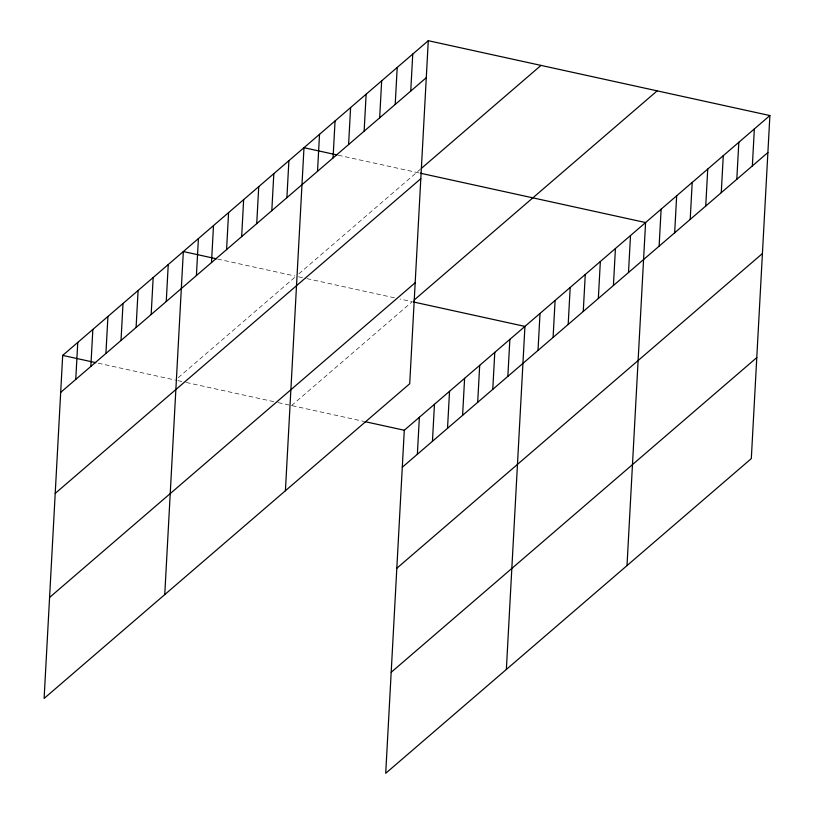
<?xml version="1.0" encoding="UTF-8"?>
<svg xmlns="http://www.w3.org/2000/svg" width="814" height="814" viewBox="0 0 814 814"><rect width="100%" height="100%" fill="white"/><g stroke="black" fill="none" stroke-linecap="round" stroke-linejoin="round"><path stroke-width="0.61" stroke-dasharray="4.07 3.05" d="M178.246 377.665L295.126 277.065M298.891 273.819L420.37 169.251M291.565 405.555L412.21 301.699L400.112 299.053M338.288 155.22L419.129 172.934M217.643 259.066L294.841 275.987M298.484 276.78L305.738 278.368M306.949 278.632L395.268 297.985M98.219 363.186L175.417 380.097M177.839 380.637L185.093 382.224M186.304 382.488L277.045 402.37M278.256 402.635L363.858 421.398"/><path stroke-width="1.22" d="M428.286 40.7L62.688 355.403L44.109 698.443L409.707 383.75L428.286 40.7L769.891 115.557L751.312 458.597L385.714 773.3L404.293 430.25L769.891 115.557M75.763 379.416L77.768 342.419M90.842 366.432L92.847 329.436M105.922 353.449L107.926 316.453M121.011 340.466L123.016 303.469M136.091 327.482L138.095 290.496M151.17 314.509L153.174 277.513M166.249 301.526L168.254 264.53M164.754 594.596L183.333 251.546L216.422 258.801M196.408 275.559L198.413 238.563M211.498 262.576L213.502 225.59M226.577 249.603L228.581 212.607M241.656 236.62L243.661 199.623M256.736 223.636L258.74 186.64M271.815 210.653L273.819 173.657M286.904 197.67L288.899 160.684M285.409 490.74L303.988 147.7L337.067 154.945M317.521 171.316L319.526 134.32M333.058 157.947L335.063 120.95M348.596 144.566L350.6 107.57M364.133 131.196L366.137 94.2M379.67 117.816L381.674 80.82M395.207 104.446L397.212 67.45M410.744 91.066L412.749 54.07M417.368 454.263L419.373 417.277M432.448 441.29L434.452 404.293M447.527 428.306L449.532 391.31M462.606 415.323L464.611 378.327M477.696 402.34L479.69 365.344M492.775 389.357L494.78 352.37M507.855 376.373L509.859 339.387M506.359 669.454L524.938 326.404L413.431 301.974M538.013 350.417L540.018 313.421M553.093 337.434L555.097 300.437M568.182 324.45L570.187 287.454M583.262 311.467L585.266 274.481M598.341 298.494L600.345 261.498M613.42 285.511L615.425 248.514M628.5 272.527L630.504 235.531M627.004 565.598L645.583 222.548L420.339 173.199M659.126 246.174L661.121 209.178M674.664 232.794L676.668 195.798M690.201 219.424L692.205 182.428M705.738 206.044L707.742 169.058M721.275 192.674L723.28 155.678M736.812 179.294L738.817 142.308M752.35 165.924L754.354 128.927M60.684 392.399L426.282 77.696M421.286 168.467L541.015 65.405M55.21 493.396L420.818 178.693M49.573 597.445L415.181 282.753M414.092 300.081L657.163 90.853M402.289 467.246L767.887 152.544M396.815 568.243L762.423 253.541M391.178 672.303L756.786 357.6M62.688 355.403L95.767 362.647M365.079 421.662L404.293 430.25"/></g></svg>
